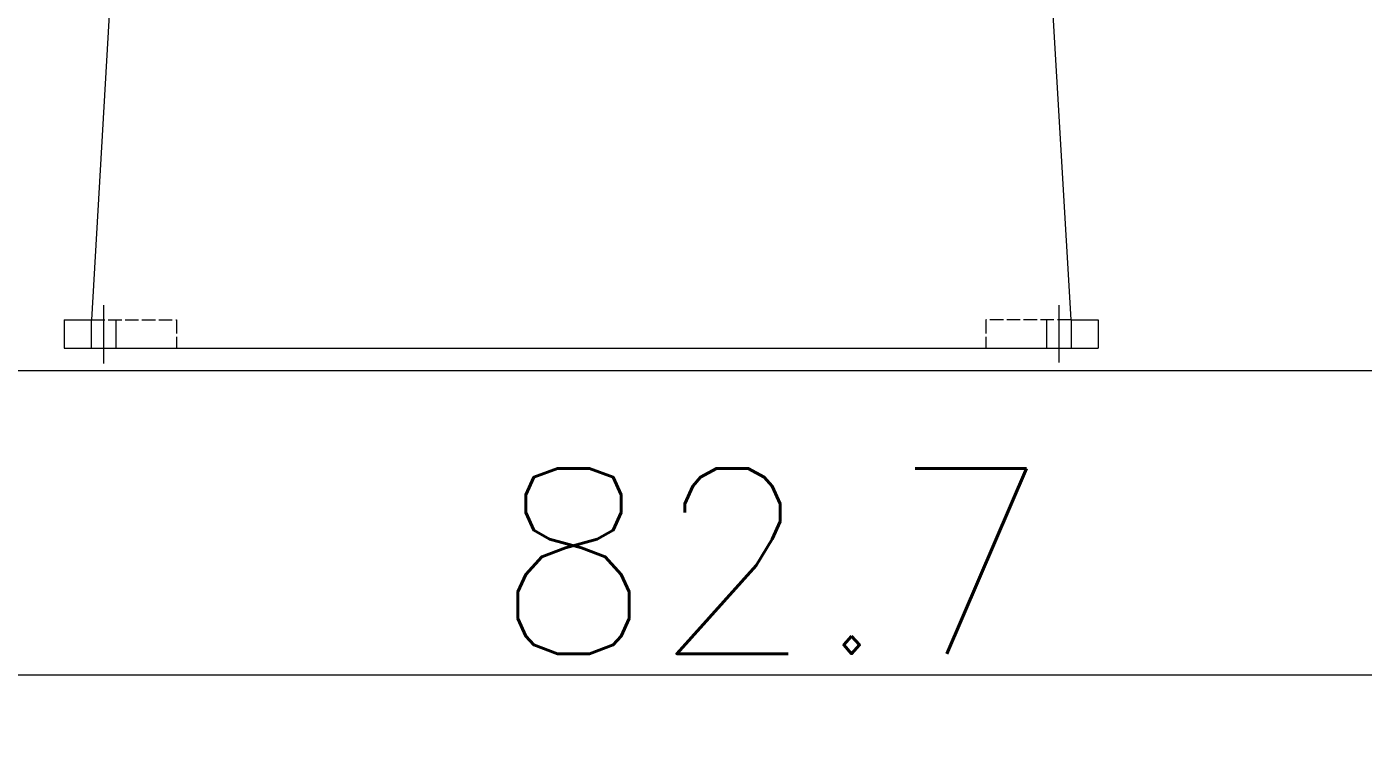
# Model space of a CAD drawing. Header units: inches. Extents: x 76 to 22091, y 292 to 17065.
# Drawn here: x 4550 to 5739, y 12343 to 12980 of the extents above; entities that cross this region are included whole.
import ezdxf

# ---------------------------------------------------------------- set-up
doc = ezdxf.new("R2010")
doc.units = ezdxf.units.IN
doc.header["$MEASUREMENT"] = 0
for name, pattern in [('ACAD_ISO02W100', [15, 12, -3]), ('CENTER', [50.8, 31.75, -6.35, 6.35, -6.35]), ('EB_DASH', [6, 3, -3])]:
    doc.linetypes.add(name, pattern=pattern)
doc.layers.get('Defpoints').update_dxf_attribs({"lineweight": 5})
for name, color, linetype, lineweight in [('CAXA0', 7, 'Continuous', 5), ('CAXA1', 5, 'CENTER', 5), ('CAXA2', 6, 'EB_DASH', 5), ('CAXA3', 7, 'Continuous', 5)]:
    doc.layers.add(name, color=color, linetype=linetype, lineweight=lineweight)
doc.styles.add('Roman', font='romans')
doc.styles.get("Standard").update_dxf_attribs({"font": 'arial.ttf'})
doc.dimstyles.new('ISO-25', dxfattribs={"dimscale": 30, "dimtxt": 1.5, "dimasz": 1.5, "dimexe": 2, "dimexo": 2, "dimtad": 1, "dimtih": 1, "dimtoh": 1, "dimdec": 1, "dimlfac": 0.03937, "dimdsep": 46, "dimtxsty": 'Standard', "dimcen": 2.5, "dimclrd": 7, "dimclre": 7, "dimclrt": 7, "dimadec": 0, "dimazin": 0, "dimtfac": 1, "dimtdec": 1, "dimtmove": 0, "dimatfit": 3, "dimfxl": 1, "dimlwd": 5, "dimlwe": 5, "dimarcsym": 0})

# ---------------------------------------------------------------- blocks, each defined once
blk = doc.blocks.new('*D16')
at = {"color": 7, "linetype": 'Continuous', "lineweight": 5, "transparency": 16777216}
for p, q in [((5650.2, 14913.7), (6763.9, 14913.7)), ((6703.9, 14868.7), (6703.9, 13712.1)), ((6703.9, 12718.7), (6703.9, 13509.6)), ((6560.7, 12673.7), (6763.9, 12673.7))]:
    blk.add_line(p, q, dxfattribs=at)
at = {"color": 7, "transparency": 16777216}
for points in [[(6696.4, 14868.7), (6711.4, 14868.7), (6703.9, 14913.7)], [(6696.4, 12718.7), (6711.4, 12718.7), (6703.9, 12673.7)]]:
    blk.add_solid(points, dxfattribs=at)
at = {"layer": 'Defpoints', "color": 0, "transparency": 16777216}
for p in [(5590.2, 14913.7), (6500.7, 12673.7), (6703.9, 12673.7)]:
    blk.add_point(p, dxfattribs=at)
at = {"color": 7, "lineweight": 5, "transparency": 16777216, "insert": (6703.9, 13610.8), "char_height": 165, "attachment_point": 5, "style": 'Roman'}
blk.add_mtext('88.2', dxfattribs=at)
blk = doc.blocks.new('*D6')
at = {"color": 7, "linetype": 'Continuous', "lineweight": 5, "transparency": 16777216}
for p, q in [((4163.4, 12613.7), (4163.4, 12342.8)), ((6263.4, 12613.7), (6263.4, 12342.8)), ((4208.4, 12402.8), (6218.4, 12402.8))]:
    blk.add_line(p, q, dxfattribs=at)
at = {"color": 7, "transparency": 16777216}
for points in [[(4208.4, 12410.3), (4208.4, 12395.3), (4163.4, 12402.8)], [(6218.4, 12410.3), (6218.4, 12395.3), (6263.4, 12402.8)]]:
    blk.add_solid(points, dxfattribs=at)
at = {"layer": 'Defpoints', "color": 0, "transparency": 16777216}
for p in [(4163.4, 12673.7), (6263.4, 12673.7), (6263.4, 12402.8)]:
    blk.add_point(p, dxfattribs=at)
at = {"color": 7, "lineweight": 5, "transparency": 16777216, "insert": (5213.4, 12504.1), "char_height": 165, "attachment_point": 5, "style": 'Roman'}
blk.add_mtext('82.7', dxfattribs=at)

msp = doc.modelspace()

# ---------------------------------------------------------------- linework, layer by layer
at = {"color": 7, "lineweight": 5}
for p, q in [((4063.41, 12673.73), (6500.66, 12673.73)), ((4113.41, 12673.73), (6313.41, 12673.73))]:
    msp.add_line(p, q, dxfattribs=at)
at = {"layer": 'CAXA0', "color": 7, "linetype": 'Continuous', "lineweight": 5}
for p, q in [((4631.33, 13123.73), (4607.62, 12718.73)), ((5455.48, 13123.73), (5479.2, 12718.73)), ((4583.41, 12718.73), (4607.62, 12718.73)), ((4583.41, 12718.73), (4583.41, 12693.73)), ((5479.2, 12718.73), (5503.41, 12718.73)), ((5503.41, 12718.73), (5503.41, 12693.73)), ((4583.41, 12693.73), (5503.41, 12693.73))]:
    msp.add_line(p, q, dxfattribs=at)
at = {"layer": 'CAXA1', "linetype": 'CENTER', "lineweight": 5, "ltscale": 3}
for p, q in [((4618.41, 12731.75), (4618.41, 12680)), ((5468.41, 12731.75), (5468.41, 12680.82))]:
    msp.add_line(p, q, dxfattribs=at)
at = {"layer": 'CAXA2', "color": 7, "linetype": 'ACAD_ISO02W100', "lineweight": 5}
for p, q in [((4607.62, 12718.73), (4683.41, 12718.73)), ((4683.41, 12718.73), (4683.41, 12693.73)), ((5403.41, 12718.73), (5403.41, 12693.73)), ((5479.2, 12718.73), (5403.41, 12718.73))]:
    msp.add_line(p, q, dxfattribs=at)
at = {"layer": 'CAXA3', "color": 7, "linetype": 'Continuous', "lineweight": 5}
for p, q in [((4607.41, 12718.73), (4607.41, 12693.73)), ((4629.41, 12718.73), (4629.41, 12693.73)), ((5457.41, 12718.73), (5457.41, 12693.73)), ((5479.41, 12718.73), (5479.41, 12693.73))]:
    msp.add_line(p, q, dxfattribs=at)

# ---------------------------------------------------------------- dimensions: what is measured, and where the dimension line sits
at = {"color": 7, "lineweight": 5}
dim = msp.add_linear_dim(base=(6703.9, 12673.73), p1=(5590.19, 14913.72), p2=(6500.66, 12673.73), angle=90, dimstyle='ISO-25', override={"dimtxt": 5.5, "dimpost": '\\X', "dimtxsty": 'Roman', "dimtmove": 1}, dxfattribs=at)
dim.commit()
dim.dimension.update_dxf_attribs({"geometry": '*D16', "text_midpoint": (6703.9, 13610.83), "dimtype": 160})
dim = msp.add_linear_dim(base=(6263.41, 12402.84), p1=(4163.41, 12673.73), p2=(6263.41, 12673.73), dimstyle='ISO-25', override={"dimtxt": 5.5, "dimpost": '\\X', "dimtxsty": 'Roman', "dimtmove": 1}, dxfattribs=at)
dim.commit()
dim.dimension.update_dxf_attribs({"geometry": '*D6', "text_midpoint": (5213.41, 12402.84), "dimtype": 160})

doc.saveas('drawing.dxf')
